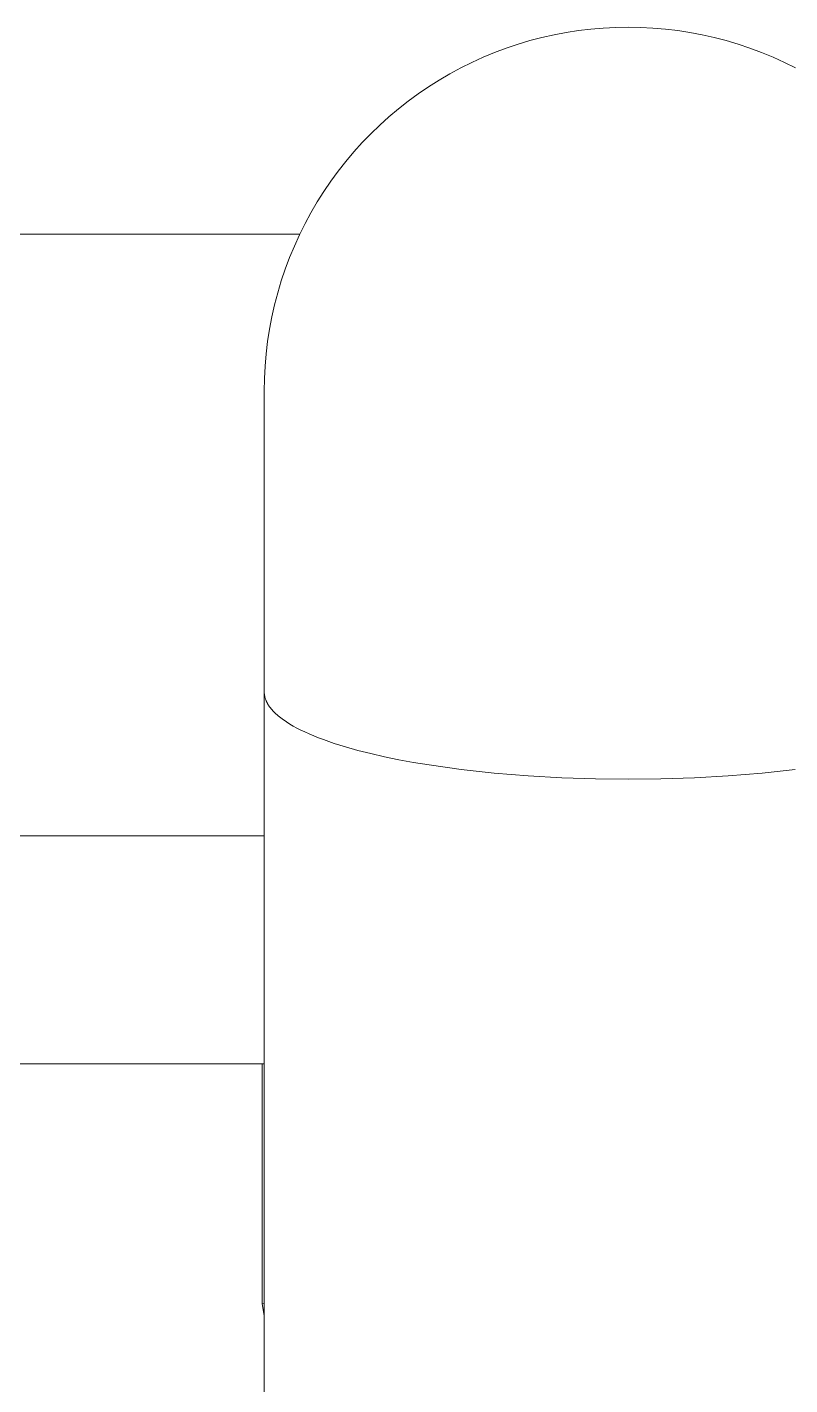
# Model space of a CAD drawing. Header units: inches. Extents: x -4 to 147, y -1 to 99.
# Drawn here: x 10.751 to 11.989, y 90.062 to 92.265 of the extents above; entities that cross this region are included whole.
import ezdxf

# ---------------------------------------------------------------- set-up
doc = ezdxf.new("R2010")
doc.units = ezdxf.units.IN
doc.layers.add('ZANO_R', color=7, linetype='Continuous', lineweight=0)

msp = doc.modelspace()

# ---------------------------------------------------------------- linework, layer by layer
at = {"layer": 'ZANO_R'}
for p, q in [((11.66644, 92.26227), (11.68653, 92.26399)), ((11.68653, 92.26399), (11.70667, 92.26503)), ((11.70667, 92.26503), (11.72683, 92.26537)), ((11.72683, 92.26537), (11.74699, 92.26503)), ((11.74699, 92.26503), (11.76713, 92.26399)), ((11.76713, 92.26399), (11.78722, 92.26227)), ((11.54818, 92.2377), (11.5675, 92.24347)), ((11.5675, 92.24347), (11.58701, 92.24858)), ((11.58701, 92.24858), (11.60668, 92.25302)), ((11.60668, 92.25302), (11.62649, 92.25678)), ((11.62649, 92.25678), (11.64642, 92.25987)), ((11.64642, 92.25987), (11.66644, 92.26227)), ((11.78722, 92.26227), (11.80725, 92.25987)), ((11.80725, 92.25987), (11.82717, 92.25678)), ((11.82717, 92.25678), (11.84698, 92.25302)), ((11.84698, 92.25302), (11.86665, 92.24858)), ((11.86665, 92.24858), (11.88616, 92.24347)), ((11.88616, 92.24347), (11.90548, 92.2377)), ((11.49156, 92.21648), (11.51019, 92.2242)), ((11.51019, 92.2242), (11.52907, 92.23127)), ((11.52907, 92.23127), (11.54818, 92.2377)), ((11.90548, 92.2377), (11.9246, 92.23127)), ((11.9246, 92.23127), (11.94348, 92.2242)), ((11.94348, 92.2242), (11.96211, 92.21648)), ((11.4374, 92.18958), (11.45514, 92.19916)), ((11.45514, 92.19916), (11.4732, 92.20813)), ((11.4732, 92.20813), (11.49156, 92.21648)), ((11.96211, 92.21648), (11.98046, 92.20813)), ((11.98046, 92.20813), (11.99852, 92.19916)), ((11.40294, 92.16863), (11.41999, 92.1794)), ((11.41999, 92.1794), (11.4374, 92.18958)), ((11.37, 92.14537), (11.38627, 92.15728)), ((11.38627, 92.15728), (11.40294, 92.16863)), ((11.33872, 92.11992), (11.35414, 92.13291)), ((11.35414, 92.13291), (11.37, 92.14537)), ((11.32375, 92.10641), (11.33872, 92.11992)), ((11.29524, 92.0779), (11.30925, 92.0924)), ((11.30925, 92.0924), (11.32375, 92.10641)), ((11.28173, 92.06293), (11.29524, 92.0779)), ((11.25628, 92.03165), (11.26873, 92.04751)), ((11.26873, 92.04751), (11.28173, 92.06293)), ((11.24437, 92.01538), (11.25628, 92.03165)), ((11.23302, 91.99871), (11.24437, 92.01538)), ((11.21207, 91.96425), (11.22225, 91.98166)), ((11.22225, 91.98166), (11.23302, 91.99871)), ((11.20249, 91.94651), (11.21207, 91.96425)), ((11.19352, 91.92845), (11.20249, 91.94651)), ((10.34888, 91.92931), (11.19393, 91.92931)), ((11.18517, 91.91009), (11.19352, 91.92845)), ((11.17038, 91.87258), (11.17746, 91.89146)), ((11.17746, 91.89146), (11.18517, 91.91009)), ((11.16395, 91.85347), (11.17038, 91.87258)), ((11.15818, 91.83415), (11.16395, 91.85347)), ((11.15307, 91.81464), (11.15818, 91.83415)), ((11.14863, 91.79497), (11.15307, 91.81464)), ((11.14487, 91.77516), (11.14863, 91.79497)), ((11.14178, 91.75523), (11.14487, 91.77516)), ((11.13766, 91.71512), (11.13938, 91.73521)), ((11.13938, 91.73521), (11.14178, 91.75523)), ((11.13663, 91.69498), (11.13766, 91.71512)), ((11.13628, 91.67482), (11.13663, 91.69498)), ((11.13628, 91.18656), (11.13628, 91.67482)), ((11.13631, 91.66881), (11.13632, 91.66782)), ((11.13629, 91.18578), (11.13628, 91.18656)), ((11.13628, 84.7622), (11.13628, 91.18499)), ((11.13632, 91.18499), (11.13629, 91.18578)), ((11.13636, 91.1842), (11.13632, 91.18499)), ((11.13643, 91.18341), (11.13636, 91.1842)), ((11.13651, 91.18262), (11.13643, 91.18341)), ((11.13661, 91.18183), (11.13651, 91.18262)), ((11.13673, 91.18104), (11.13661, 91.18183)), ((11.13687, 91.18024), (11.13673, 91.18104)), ((11.13703, 91.17944), (11.13687, 91.18024)), ((11.1372, 91.17864), (11.13703, 91.17944)), ((11.1374, 91.17784), (11.1372, 91.17864)), ((11.13761, 91.17704), (11.1374, 91.17784)), ((11.13785, 91.17624), (11.13761, 91.17704)), ((11.1381, 91.17543), (11.13785, 91.17624)), ((11.13838, 91.17463), (11.1381, 91.17543)), ((11.13867, 91.17382), (11.13838, 91.17463)), ((11.13898, 91.17301), (11.13867, 91.17382)), ((11.13932, 91.1722), (11.13898, 91.17301)), ((11.13967, 91.17139), (11.13932, 91.1722)), ((11.14005, 91.17058), (11.13967, 91.17139)), ((11.14044, 91.16976), (11.14005, 91.17058)), ((11.14085, 91.16895), (11.14044, 91.16976)), ((11.14129, 91.16813), (11.14085, 91.16895)), ((11.14174, 91.16732), (11.14129, 91.16813)), ((11.14222, 91.1665), (11.14174, 91.16732)), ((11.14272, 91.16568), (11.14222, 91.1665)), ((11.14324, 91.16486), (11.14272, 91.16568)), ((11.14377, 91.16404), (11.14324, 91.16486)), ((11.14492, 91.1624), (11.14377, 91.16404)), ((11.14614, 91.16075), (11.14492, 91.1624)), ((11.14745, 91.15911), (11.14614, 91.16075)), ((11.14885, 91.15746), (11.14745, 91.15911)), ((11.15034, 91.15581), (11.14885, 91.15746)), ((11.15191, 91.15415), (11.15034, 91.15581)), ((11.15357, 91.1525), (11.15191, 91.15415)), ((11.15531, 91.15084), (11.15357, 91.1525)), ((11.15715, 91.14919), (11.15531, 91.15084)), ((11.15908, 91.14754), (11.15715, 91.14919)), ((11.16109, 91.14588), (11.15908, 91.14754)), ((11.1632, 91.14423), (11.16109, 91.14588)), ((11.1654, 91.14258), (11.1632, 91.14423)), ((11.16768, 91.14093), (11.1654, 91.14258)), ((11.17006, 91.13928), (11.16768, 91.14093)), ((11.17253, 91.13764), (11.17006, 91.13928)), ((11.17775, 91.13435), (11.17253, 91.13764)), ((11.18333, 91.13109), (11.17775, 91.13435)), ((11.18927, 91.12784), (11.18333, 91.13109)), ((11.19558, 91.12462), (11.18927, 91.12784)), ((11.20226, 91.12142), (11.19558, 91.12462)), ((11.20929, 91.11825), (11.20226, 91.12142)), ((11.21669, 91.11511), (11.20929, 91.11825)), ((11.22444, 91.11201), (11.21669, 91.11511)), ((11.23254, 91.10895), (11.22444, 91.11201)), ((11.24978, 91.10296), (11.23254, 91.10895)), ((11.26836, 91.09716), (11.24978, 91.10296)), ((11.2882, 91.09159), (11.26836, 91.09716)), ((11.30925, 91.08627), (11.2882, 91.09159)), ((11.33142, 91.08122), (11.30925, 91.08627)), ((11.35461, 91.07645), (11.33142, 91.08122)), ((11.37873, 91.07199), (11.35461, 91.07645)), ((11.40368, 91.06785), (11.37873, 91.07199)), ((11.4556, 91.06057), (11.40368, 91.06785)), ((11.50945, 91.05469), (11.4556, 91.06057)), ((11.56434, 91.0502), (11.50945, 91.05469)), ((11.94421, 91.05469), (11.88933, 91.0502)), ((11.99807, 91.06057), (11.94421, 91.05469)), ((11.61937, 91.0471), (11.56434, 91.0502)), ((11.67377, 91.0453), (11.61937, 91.0471)), ((11.72683, 91.04473), (11.67377, 91.0453)), ((11.7799, 91.0453), (11.72683, 91.04473)), ((11.83429, 91.0471), (11.7799, 91.0453)), ((11.88933, 91.0502), (11.83429, 91.0471)), ((11.13628, 90.95304), (10.56863, 90.95304)), ((11.13628, 90.58272), (10.56863, 90.58272)), ((11.13296, 90.1939), (11.13296, 90.58272)), ((11.13628, 90.19414), (11.13296, 90.1939)), ((11.13451, 90.18382), (11.13296, 90.1939)), ((11.13628, 90.17378), (11.13451, 90.18382))]:
    msp.add_line(p, q, dxfattribs=at)

doc.saveas('drawing.dxf')
